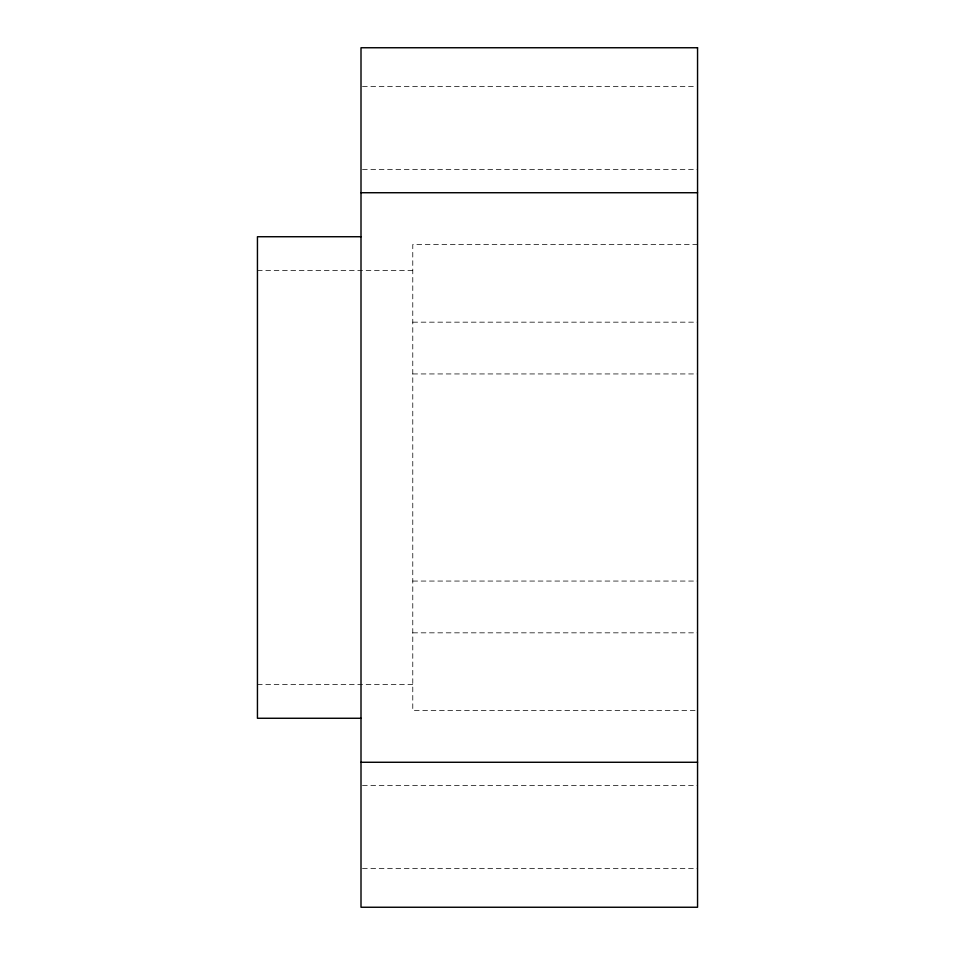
<?xml version="1.0" encoding="UTF-8"?>
<svg xmlns="http://www.w3.org/2000/svg" width="955" height="955" viewBox="0 0 955 955"><rect width="100%" height="100%" fill="white"/><g stroke="black" fill="none" stroke-linecap="round" stroke-linejoin="round"><path stroke-width="0.72" stroke-dasharray="4.78 3.58" d="M362.494 86.583L696.064 86.583M362.494 169.429L697.556 169.429M697.556 244.504L412.775 244.504L412.775 710.496L697.556 710.496M257.444 270.396L412.775 270.396M412.775 322.169L697.556 322.169M412.775 373.942L697.556 373.942M412.775 581.058L697.556 581.058M412.775 632.831L697.556 632.831M257.444 684.604L412.775 684.604M362.494 785.571L697.556 785.571M362.494 868.417L697.556 868.417"/><path stroke-width="1.43" d="M361.002 192.731L697.556 192.731M361.002 236.733L257.444 236.733L257.444 718.267L361.002 718.267M361.002 762.269L697.556 762.269M697.556 47.75L361.002 47.75L361.002 907.25L697.556 907.25L697.556 47.75"/></g></svg>
